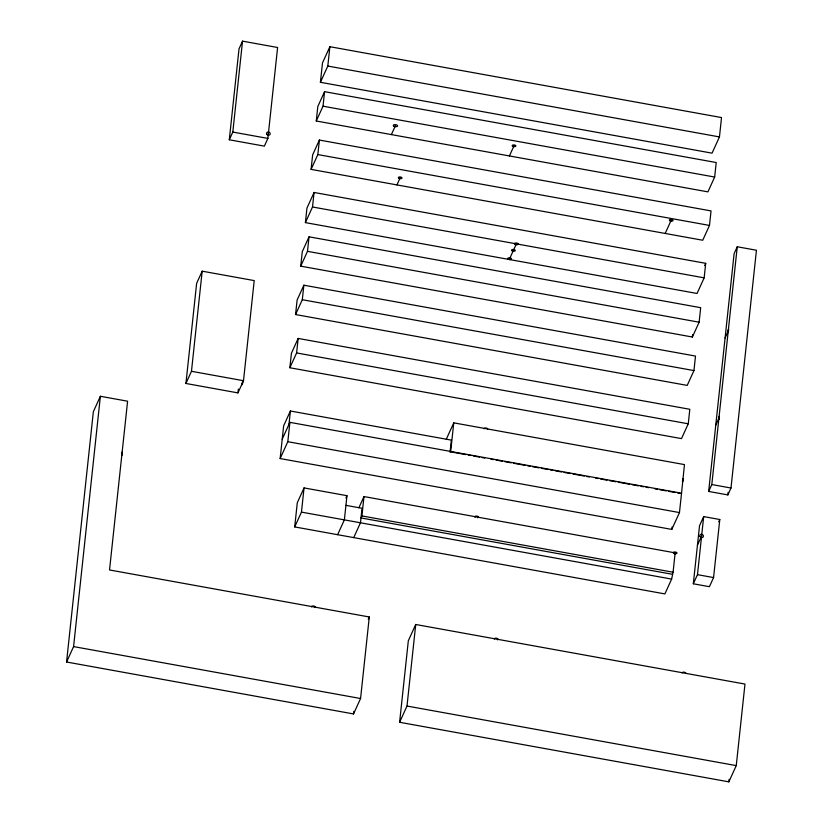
<?xml version="1.0" encoding="UTF-8"?>
<svg xmlns="http://www.w3.org/2000/svg" width="823" height="823" viewBox="0 0 823 823"><rect width="100%" height="100%" fill="white"/><g stroke="black" fill="none" stroke-linecap="round" stroke-linejoin="round"><path stroke-width="1.23" d="M121.588 454.656C121.835 458.658 123.059 446.951 121.588 454.656L121.958 453.843M682.411 481.054C682.493 484.418 683.872 475.663 682.648 479.675M66.56 662.011L93.349 411.706L100.375 396.285L127.596 401.202L109.531 569.969L369.29 616.972L360.567 698.511L353.54 713.942L66.56 662.011L73.586 646.59L100.375 396.285M185.926 383.477L196.635 283.359L202.18 271.179L254.214 280.592L243.505 380.71L237.95 392.89L185.926 383.477L191.471 371.296L202.18 271.179M229.288 139.787L239.02 48.866L242.538 41.15L277.598 47.497L267.876 138.418L264.358 146.134L229.288 139.787L232.806 132.071L242.538 41.15M237.95 392.89L238.361 389.084M282.217 439.194L289.891 422.353L681.537 493.214L679.469 512.575L671.784 529.415L280.149 458.555L283.647 425.82L290.396 411.006L451.343 440.13L450.047 452.29M289.861 367.758L291.414 353.242L298.163 338.428L689.808 409.288L688.254 423.804L681.506 438.618L289.861 367.758L296.609 352.944L298.163 338.428M295.56 314.54L297.113 300.025L303.862 285.2L695.507 356.071L693.954 370.587L687.205 385.401L295.56 314.54L302.308 299.716L303.862 285.2M300.734 266.148L302.288 251.632L309.036 236.818L700.682 307.689L699.128 322.204L692.38 337.019L300.734 266.148L307.483 251.334L309.036 236.818M305.395 222.611L306.948 208.096L314.067 192.469L705.712 263.329L704.159 277.845L697.04 293.472L305.395 222.611L312.514 206.984L314.067 192.469M311.094 169.384L312.647 154.868L319.396 140.054L711.041 210.914L709.488 225.43L702.729 240.244L311.094 169.384L317.843 154.57L319.396 140.054M316.269 121.002L317.822 106.486L324.571 91.672L716.216 162.532L714.662 177.048L707.914 191.862L316.269 121.002L323.017 106.188L324.571 91.672M320.394 82.475L322.482 62.939L329.879 46.705L721.524 117.566L719.456 136.927L712.049 153.16L320.404 82.29L327.811 66.056L329.879 46.705M288.966 424.38L290.396 411.006M280.149 458.555L287.824 441.704L289.891 422.353M358.869 507.791L363.982 496.567L675.148 552.871L673.08 572.222L671.64 579.083L664.891 593.908L294.706 526.926L297.288 502.73L304.047 487.916L346.967 495.683L344.374 519.869L337.625 534.693M294.706 526.926L301.455 512.112L304.047 487.916M672.154 574.248L360.988 517.945L361.914 515.918L363.982 496.567M353.54 713.942L353.808 711.391M399.608 722.275L408.331 640.726L415.728 624.492L744.98 684.067L736.256 765.616L728.859 781.85L399.608 722.275L407.004 706.041L415.728 624.492M681.537 493.214L684.458 464.594L453.761 422.857L450.654 451.878L465.787 454.615M671.784 529.415L672.052 526.998M692.38 337.019L692.637 334.601M693.316 583.785L699.529 525.732L703.686 516.597L719.786 519.508L713.572 577.571L709.405 586.696L693.316 583.785L697.472 574.66L703.686 516.597M708.665 491.444L734.116 253.659L737.254 246.766L756.44 250.233L730.989 488.018L727.851 494.911L708.665 491.444L711.813 484.541L737.254 246.766M727.851 494.911L728.118 492.36M728.859 781.85L729.127 779.299M487.648 429.205L487.679 428.989A1.831 0.854 6.1 0 0 486.228 428.073A1.831 0.854 6.1 0 0 484.233 428.361L484.068 428.557A1.831 0.854 6.1 0 0 484.037 428.773M242.157 383.045C241.406 388.25 243.701 379.773 242.353 382.16M391.378 134.591L395.441 125.662M396.933 184.918L400.163 177.809M345.927 497.956L346.967 495.683M509.406 155.948L514.036 145.805M353.715 537.604L360.474 522.78L362.027 508.275L345.927 505.353M509.262 259.492L516.381 243.865M446.272 439.287L453.761 422.857M368.293 619.174L369.29 616.972M665.179 233.454L671.187 220.266M704.694 265.562L705.712 263.329M725.084 338.006L728.232 331.103M715.763 425.09L718.911 418.197M674.788 553.673L675.148 552.871M697.462 545.083L701.103 537.09M718.746 521.792L719.786 519.508M327.811 66.056L719.456 136.927M323.017 106.188L714.662 177.048M232.806 132.071L267.876 138.418M317.843 154.57L709.488 225.43M312.514 206.984L704.159 277.845M307.483 251.334L699.128 322.204M302.308 299.716L693.954 370.587M296.609 352.944L688.254 423.804M191.471 371.296L243.505 380.71M711.813 484.541L730.989 488.018M468.308 455.078L470.828 455.531M473.348 455.993L479.655 457.125M482.175 457.588L484.696 458.041M490.992 459.183L493.522 459.635M496.043 460.098L502.339 461.23M504.859 461.693L511.165 462.835M513.686 463.287L525.033 465.345M527.553 465.797L530.074 466.25M532.594 466.713L538.9 467.845M541.421 468.308L547.727 469.449M550.248 469.902L552.768 470.355M555.288 470.818L561.595 471.96M564.115 472.412L570.411 473.554M572.942 474.007L584.279 476.064M586.809 476.517L589.33 476.97M595.626 478.112L598.146 478.575M600.667 479.027L606.973 480.169M609.493 480.622L615.799 481.764M618.32 482.216L629.667 484.274M632.187 484.726L638.494 485.868M641.014 486.321L643.535 486.784M646.055 487.237L648.575 487.689M654.882 488.831L657.402 489.294M659.923 489.747L666.219 490.889M668.749 491.341L675.045 492.483M677.566 492.936L680.086 493.399M287.824 441.704L679.469 512.575M697.472 574.66L713.572 577.571M361.914 515.918L673.08 572.222M301.455 512.112L671.64 579.083M407.004 706.041L736.256 765.616M73.586 646.59L360.567 698.511M475.118 517.297A1.831 0.854 6.1 0 1 475.643 516.144A1.831 0.854 6.1 0 1 478.173 516.607A1.831 0.854 6.1 0 1 477.649 517.749M673.327 552.768A1.831 0.854 6.1 0 1 675.364 552.027A1.831 0.854 6.1 0 1 676.907 553.262A1.831 0.854 6.1 0 1 674.335 553.57M673.934 553.406A1.831 0.854 6.1 0 1 673.625 553.21M314.664 607.58A1.831 0.854 6.1 0 0 315.158 607.24L315.23 607.024A1.831 0.854 6.1 0 0 313.686 606.026A1.831 0.854 6.1 0 0 311.65 606.469L311.578 606.685A1.831 0.854 6.1 0 0 311.629 606.911M682.133 672.926A1.831 0.854 6.1 0 1 684.325 672.216A1.831 0.854 6.1 0 1 685.59 673.543M497.401 639.79A1.831 0.854 6.1 0 0 497.915 639.461L498.008 639.255A1.831 0.854 6.1 0 0 496.526 638.236A1.831 0.854 6.1 0 0 494.448 638.638L494.356 638.854A1.831 0.854 6.1 0 0 494.397 639.08M718.51 419.391C719.168 421.448 719.837 411.469 718.51 419.391M727.83 332.307C728.478 334.652 729.188 324.149 727.83 332.307M508.419 259.224A1.831 0.854 6.1 0 0 511.422 259.008A1.831 0.854 6.1 0 0 509.056 257.815A1.831 0.854 6.1 0 0 508.419 259.224M515.167 244.41A1.831 0.854 6.1 0 0 518.171 244.194A1.831 0.854 6.1 0 0 515.815 243.001A1.831 0.854 6.1 0 0 515.167 244.41M398.949 178.354A1.831 0.854 6.1 0 0 401.953 178.138A1.831 0.854 6.1 0 0 399.587 176.945A1.831 0.854 6.1 0 0 398.949 178.354M669.973 220.801A1.831 0.854 6.1 0 0 672.977 220.585A1.831 0.854 6.1 0 0 670.622 219.402A1.831 0.854 6.1 0 0 669.973 220.801M394.001 126.3A2.181 1.018 6.1 0 0 397.571 126.042A2.181 1.018 6.1 0 0 394.762 124.633A2.181 1.018 6.1 0 0 394.001 126.3M512.811 146.34A1.831 0.854 6.1 0 0 515.815 146.124A1.831 0.854 6.1 0 0 513.459 144.93A1.831 0.854 6.1 0 0 512.811 146.34M266.755 134.108A1.831 1.605 24.5 0 0 269.851 134.674A1.831 1.605 24.5 0 0 268.565 131.968A1.831 1.605 24.5 0 0 266.755 134.108M512.215 250.902A1.831 0.854 6.1 0 0 515.219 250.686A1.831 0.854 6.1 0 0 512.852 249.492A1.831 0.854 6.1 0 0 512.215 250.902M699.982 536.473A1.831 1.605 24.5 0 0 703.079 537.038A1.831 1.605 24.5 0 0 701.793 534.333A1.831 1.605 24.5 0 0 699.982 536.473"/></g></svg>
